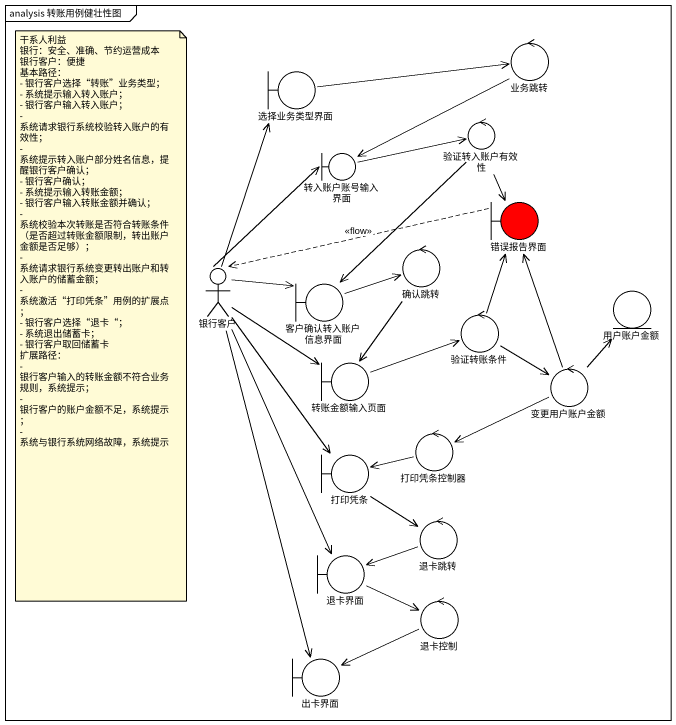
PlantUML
@startuml
mainframe analysis 转账用例健壮性图
control 业务跳转
boundary 选择业务类型界面
boundary 转入账户账号输入界面
control 验证转入账户有效性
boundary 错误报告界面 #FF0000
actor 银行客户
control 确认跳转
boundary 客户确认转入账户信息界面
entity 用户账户金额
control 验证转账条件
boundary 转账金额输入页面
control 变更用户账户金额
boundary 打印凭条
control 打印凭条控制器
control 退卡跳转
boundary 退卡界面
control 退卡控制
boundary 出卡界面
业务跳转 -left-> 转入账户账号输入界面
选择业务类型界面 -right-> 业务跳转
转入账户账号输入界面 -right-> 验证转入账户有效性
验证转入账户有效性 --> 错误报告界面
验证转入账户有效性 --> 客户确认转入账户信息界面
错误报告界面 .left.> 银行客户 : <<flow>>
银行客户 -up-> 选择业务类型界面
银行客户 -up-> 转入账户账号输入界面
银行客户 -right-> 客户确认转入账户信息界面
银行客户 --> 转账金额输入页面
银行客户 --> 打印凭条
银行客户 --> 退卡界面
银行客户 --> 出卡界面
确认跳转 --> 转账金额输入页面
客户确认转入账户信息界面 -right-> 确认跳转
验证转账条件 -up-> 错误报告界面
验证转账条件 --> 变更用户账户金额
转账金额输入页面 -right-> 验证转账条件
变更用户账户金额 -up-> 错误报告界面
变更用户账户金额 -up-> 用户账户金额
变更用户账户金额 -left-> 打印凭条控制器
打印凭条 --> 退卡跳转
打印凭条控制器 -left-> 打印凭条
退卡跳转 -left-> 退卡界面
退卡界面 -right-> 退卡控制
退卡控制 -left-> 出卡界面
note as N1
  干系人利益
  银行：安全、准确、节约运营成本
  银行客户：便捷
  基本路径：
  - 银行客户选择“转账”业务类型；
  - 系统提示输入转入账户；
  - 银行客户输入转入账户；
  - 系统请求银行系统校验转入账户的有效性；
  - 系统提示转入账户部分姓名信息，提醒银行客户确认；
  - 银行客户确认；
  - 系统提示输入转账金额；
  - 银行客户输入转账金额并确认；
  - 系统校验本次转账是否符合转账条件（是否超过转账金额限制，转出账户金额是否足够）；
  - 系统请求银行系统变更转出账户和转入账户的储蓄金额；
  - 系统激活“打印凭条”用例的扩展点；
  - 银行客户选择“退卡“；
  - 系统退出储蓄卡；
  - 银行客户取回储蓄卡
  扩展路径：
  - 银行客户输入的转账金额不符合业务规则，系统提示；
  - 银行客户的账户金额不足，系统提示；
  - 系统与银行系统网络故障，系统提示
end note
@enduml
